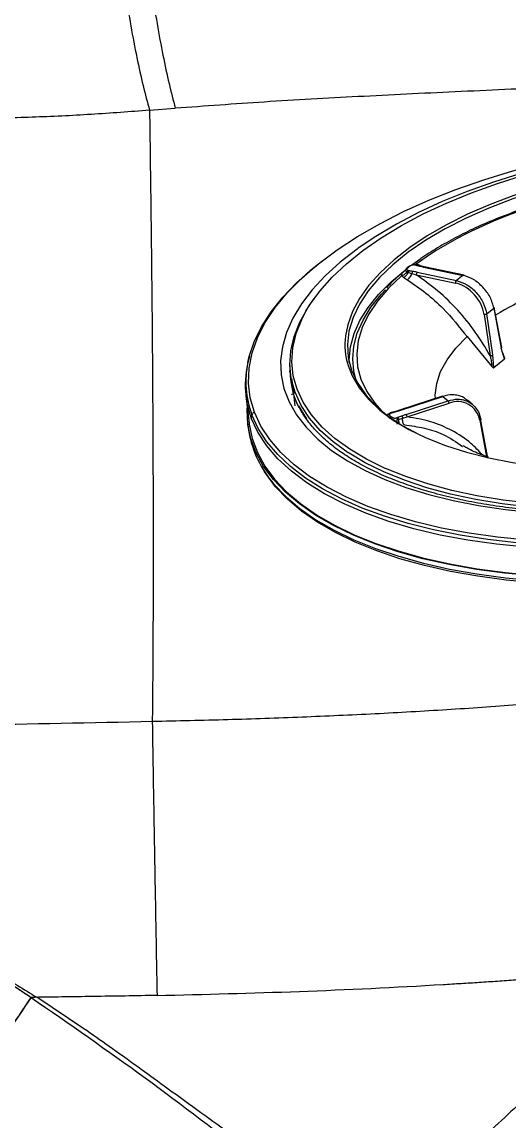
# Model space of a CAD drawing. Extents: x 832 to 912, y 781 to 934.
# Drawn here: x 852.66 to 855.58, y 818.27 to 824.87 of the extents above; entities that cross this region are included whole.
import ezdxf

# ---------------------------------------------------------------- set-up
doc = ezdxf.new("R2010")
doc.units = 0
doc.header["$MEASUREMENT"] = 0
doc.layers.add('1', color=4, linetype='Continuous')

# ---------------------------------------------------------------- blocks, each defined once
blk = doc.blocks.new('2026 SOVEREIGN HL')
at = {"layer": '1', "color": 3, "linetype": 'Continuous', "lineweight": 25}
for p, q in [((21.6942, 27.2488), (21.849, 27.2609)), ((23.2511, 26.3082), (23.2426, 26.3014)), ((23.2711, 26.319), (23.325, 26.3568)), ((23.2812, 26.3195), (23.2972, 26.3245)), ((23.3008, 26.3191), (23.2925, 26.3206)), ((23.2972, 26.3245), (23.2957, 26.32)), ((23.3216, 26.3134), (23.3006, 26.3192)), ((23.3465, 26.3073), (23.3213, 26.3135)), ((23.3423, 26.3063), (23.5795, 26.2561)), ((23.5864, 26.2566), (23.346, 26.3075)), ((23.2101, 26.2545), (23.2161, 26.2566)), ((23.2141, 26.2707), (23.2131, 26.2698)), ((23.2419, 26.2772), (23.2495, 26.2734)), ((23.2495, 26.2734), (23.2722, 26.2672)), ((23.2722, 26.2672), (23.2984, 26.26)), ((23.2984, 26.26), (23.5357, 26.2098)), ((23.3037, 26.2753), (23.5409, 26.2251)), ((23.7217, 26.0241), (23.765, 26.0589)), ((23.765, 26.0589), (23.8095, 25.8185)), ((23.8116, 25.8219), (23.767, 26.0629)), ((23.7054, 26.0206), (23.742, 25.774)), ((23.7585, 25.7776), (23.7217, 26.0241)), ((23.6032, 25.8879), (23.753, 25.7081)), ((23.7637, 25.7016), (23.7584, 25.7776)), ((23.8284, 25.7535), (23.8095, 25.8185)), ((23.8265, 25.7671), (23.8176, 25.7905)), ((22.9187, 25.7061), (22.921, 25.6863)), ((23.7637, 25.7016), (23.8284, 25.7535)), ((22.5389, 25.6761), (22.5404, 25.6893)), ((22.5405, 25.6787), (22.5446, 25.6365)), ((22.5485, 25.6369), (22.5622, 25.5457)), ((22.2733, 25.5313), (22.2929, 25.365)), ((22.5479, 25.539), (22.5622, 25.5457)), ((22.5695, 25.4721), (22.5622, 25.5457)), ((23.4549, 25.5297), (23.2028, 25.447)), ((23.2052, 25.4462), (23.4572, 25.5289)), ((23.4572, 25.5289), (23.489, 25.5025)), ((22.5901, 25.4714), (22.6383, 25.3936)), ((23.2024, 25.4468), (23.1743, 25.4385)), ((23.237, 25.4199), (23.489, 25.5025)), ((23.2435, 25.4054), (23.4955, 25.488)), ((23.6341, 25.4814), (23.6053, 25.5053)), ((23.1495, 25.4316), (23.1423, 25.429)), ((23.1746, 25.4386), (23.1493, 25.4315)), ((23.1839, 25.3913), (23.1928, 25.3923)), ((23.1928, 25.3923), (23.2167, 25.3984)), ((23.2167, 25.3984), (23.2435, 25.4054)), ((23.68, 25.3856), (23.7212, 25.1646)), ((23.7291, 25.1566), (23.685, 25.3938)), ((22.2851, 25.3641), (22.2883, 25.3369)), ((21.0162, 21.9154), (20.9801, 21.9149)), ((21.3002, 21.7265), (21.0162, 21.9154))]:
    blk.add_line(p, q, dxfattribs=at)
at = {"layer": '1', "color": 3, "linetype": 'Continuous', "lineweight": 25, "flags": 128}
for points in [[(22.6348, 26.0405), (22.6567, 26.0768), (22.7177, 26.1615), (22.7917, 26.2449), (22.8785, 26.3265), (22.9773, 26.4059), (23.0877, 26.4826), (23.2089, 26.556), (23.3402, 26.6258), (23.4807, 26.6914), (23.6297, 26.7525), (23.7862, 26.8088), (23.9493, 26.8598), (24.1179, 26.9053), (24.291, 26.945), (24.4675, 26.9786)], [(22.6631, 26.2869), (22.7104, 26.3261), (22.8218, 26.4094), (22.9447, 26.4898), (23.0783, 26.5666), (23.2219, 26.6395), (23.3746, 26.7081), (23.5356, 26.7721), (23.7041, 26.831), (23.879, 26.8845), (24.0595, 26.9323), (24.2444, 26.9742), (24.4328, 27.0099)], [(24.4468, 26.9881), (24.2695, 26.954), (24.0955, 26.9139), (23.926, 26.8682), (23.7619, 26.817), (23.6042, 26.7607), (23.4538, 26.6995), (23.3116, 26.6339), (23.1784, 26.5643), (23.055, 26.491), (22.9487, 26.4192)], [(24.5144, 26.8976), (24.3505, 26.8661), (24.1902, 26.8286), (24.0345, 26.7852), (23.8847, 26.7363), (23.7418, 26.6823), (23.6068, 26.6236), (23.4808, 26.5605), (23.3645, 26.4935), (23.2589, 26.4232), (23.1648, 26.3499), (23.0827, 26.2743), (23.0133, 26.1968), (22.9571, 26.1181), (22.9145, 26.0388), (22.8858, 25.9593), (22.8725, 25.8921)], [(24.5179, 26.8815), (24.3512, 26.8494), (24.1883, 26.811), (24.0304, 26.7666), (23.8786, 26.7165), (23.7341, 26.661), (23.598, 26.6007), (23.4713, 26.5359), (23.3549, 26.4671), (23.2499, 26.3949), (23.1568, 26.3199), (23.0766, 26.2425), (23.0096, 26.1633), (22.9566, 26.083), (22.9178, 26.0022), (22.8935, 25.9214), (22.884, 25.8414), (22.8893, 25.7626), (22.9093, 25.6857)], [(22.9487, 26.4192), (22.9422, 26.4144), (22.8405, 26.3351), (22.7506, 26.2534), (22.673, 26.1699), (22.6081, 26.0851), (22.5564, 25.9994), (22.5182, 25.9133), (22.4935, 25.8274), (22.4827, 25.7422), (22.4858, 25.658), (22.5027, 25.5756), (22.5334, 25.4952), (22.5777, 25.4175), (22.6352, 25.3428), (22.7058, 25.2716), (22.7889, 25.2042), (22.884, 25.1412), (22.9907, 25.0829), (23.1083, 25.0295), (23.2362, 24.9815), (23.3734, 24.9391), (23.5194, 24.9025), (23.6731, 24.872), (23.8337, 24.8477), (24.0004, 24.8298)], [(22.2854, 25.7322), (22.2937, 25.7678), (22.324, 25.8575), (22.3679, 25.9472), (22.4252, 26.0364), (22.4954, 26.1247), (22.5783, 26.2115), (22.6734, 26.2964), (22.7301, 26.3418)], [(22.325, 25.4341), (22.3, 25.5206), (22.2894, 25.609), (22.2931, 25.6988), (22.3112, 25.7897), (22.3436, 25.8809), (22.3901, 25.9721), (22.4504, 26.0627), (22.5241, 26.1523), (22.611, 26.2402), (22.6631, 26.2869)], [(23.9016, 24.6481), (23.7286, 24.6677), (23.5617, 24.6936), (23.4018, 24.7257), (23.2496, 24.7639), (23.1061, 24.8079), (22.9719, 24.8575), (22.8478, 24.9125), (22.7345, 24.9724), (22.6325, 25.0371), (22.5424, 25.1062), (22.4648, 25.1792), (22.3999, 25.2559), (22.3481, 25.3358), (22.3098, 25.4184)], [(22.8956, 25.7314), (22.8953, 25.7493), (22.9027, 25.8273), (22.9242, 25.906), (22.9596, 25.9849), (23.0087, 26.0634), (23.0711, 26.141), (23.1463, 26.217), (23.2308, 26.2885)], [(23.2101, 26.2545), (23.1307, 26.1785), (23.0644, 26.1008), (23.0119, 26.0219), (22.9735, 25.9424), (22.9496, 25.863), (22.9402, 25.7843), (22.9455, 25.7069), (22.9655, 25.6313), (22.9999, 25.5582), (23.0486, 25.4881), (23.0913, 25.4407)], [(22.9368, 25.6242), (22.9229, 25.6781), (22.9158, 25.7539), (22.9226, 25.8311), (22.9434, 25.9089), (22.9779, 25.987), (23.0259, 26.0647), (23.0871, 26.1414), (23.1133, 26.1698)], [(22.8938, 25.1864), (22.8881, 25.1901), (22.7983, 25.2552), (22.7211, 25.3245), (22.657, 25.3975), (22.6064, 25.4739), (22.5696, 25.5532), (22.5468, 25.6349), (22.5382, 25.7185), (22.5438, 25.8034), (22.5637, 25.8892), (22.5976, 25.9753), (22.6453, 26.0612), (22.6842, 26.1174)], [(23.113, 25.0954), (23.112, 25.0958), (22.9993, 25.1509), (22.898, 25.211), (22.8087, 25.2757), (22.732, 25.3445), (22.6683, 25.4171), (22.618, 25.4931), (22.5814, 25.5719), (22.5588, 25.6531), (22.5503, 25.7361), (22.5559, 25.8206), (22.5756, 25.9058), (22.6093, 25.9914), (22.6348, 26.0405)], [(23.4132, 25.5161), (23.4127, 25.5365), (23.4211, 25.6069), (23.4447, 25.678), (23.4832, 25.7491), (23.5362, 25.8193), (23.6032, 25.8879)], [(22.8882, 25.7136), (22.9126, 25.6514), (22.9545, 25.5798), (23.0099, 25.5113), (23.0786, 25.4466), (23.16, 25.3859), (23.2535, 25.3299), (23.3585, 25.2788), (23.4742, 25.2332), (23.5997, 25.1931), (23.7342, 25.1591), (23.8768, 25.1313), (24.0262, 25.1099), (24.1816, 25.095), (24.3417, 25.0869), (24.5055, 25.0855), (24.6717, 25.0908), (24.8391, 25.1029), (25.0065, 25.1215), (25.1728, 25.1467)], [(22.9113, 25.6804), (22.9459, 25.608), (22.9941, 25.5385), (23.0557, 25.4724), (23.13, 25.4102), (23.2167, 25.3522), (23.3151, 25.2991), (23.3499, 25.2826)], [(24.0072, 24.4489), (23.8306, 24.4654), (23.6596, 24.4883), (23.4952, 24.5175), (23.3382, 24.5529), (23.1894, 24.5942), (23.0497, 24.6413), (22.9198, 24.6939), (22.8003, 24.7517), (22.692, 24.8144), (22.5954, 24.8817), (22.511, 24.9532), (22.4393, 25.0285), (22.3806, 25.1072), (22.3353, 25.189), (22.3036, 25.2733), (22.2856, 25.3598), (22.2816, 25.4479), (22.282, 25.4576)], [(23.2024, 25.4468), (23.2025, 25.4469), (23.2028, 25.447)], [(25.2983, 24.6864), (25.1058, 24.6568), (24.912, 24.6338), (24.7179, 24.6175), (24.5246, 24.6081), (24.3332, 24.6056), (24.1448, 24.6099), (23.9605, 24.6211), (23.7812, 24.6391), (23.6079, 24.6638), (23.4417, 24.6951), (23.2835, 24.7327), (23.1341, 24.7765), (22.9944, 24.8263), (22.8651, 24.8817), (22.7471, 24.9425), (22.6409, 25.0083), (22.5471, 25.0787), (22.4663, 25.1533), (22.3989, 25.2318), (22.3453, 25.3136), (22.3058, 25.3984)], [(25.2907, 24.7284), (25.0999, 24.6991), (24.9078, 24.6763), (24.7154, 24.6602), (24.5239, 24.6508), (24.3342, 24.6483), (24.1475, 24.6526), (23.9648, 24.6637), (23.7871, 24.6815), (23.6154, 24.706), (23.4507, 24.737), (23.2939, 24.7743), (23.1458, 24.8177), (23.0074, 24.8671), (22.8793, 24.922), (22.7623, 24.9822), (22.657, 25.0474), (22.5641, 25.1172), (22.484, 25.1911), (22.4172, 25.2689), (22.3641, 25.35), (22.325, 25.4341)], [(22.2929, 25.365), (22.2934, 25.3607), (22.3113, 25.2745), (22.3429, 25.1904), (22.3881, 25.1089), (22.4466, 25.0304), (22.5181, 24.9553), (22.6023, 24.884), (22.6986, 24.817), (22.8066, 24.7544), (22.9257, 24.6968), (23.0552, 24.6444), (23.1945, 24.5974), (23.3428, 24.5562), (23.4993, 24.5209), (23.6633, 24.4918), (23.8337, 24.469), (24.0098, 24.4525)], [(25.2275, 24.9136), (25.0474, 24.8866), (24.8661, 24.8659), (24.6847, 24.852), (24.5044, 24.8447), (24.3262, 24.8441), (24.1512, 24.8503), (23.9806, 24.8632), (23.8153, 24.8827), (23.6564, 24.9088), (23.5048, 24.9412), (23.3616, 24.9797), (23.2275, 25.0242), (23.1034, 25.0743), (22.99, 25.1297), (22.8938, 25.1864)], [(25.3231, 24.4755), (25.1352, 24.4466), (24.9459, 24.4239), (24.7563, 24.4076), (24.5675, 24.3979), (24.3803, 24.3947), (24.1959, 24.398), (24.0152, 24.408), (23.8392, 24.4244), (23.6688, 24.4472), (23.5049, 24.4764), (23.3483, 24.5116), (23.2, 24.5528), (23.0608, 24.5998), (22.9313, 24.6522), (22.8122, 24.7098), (22.7042, 24.7723), (22.6079, 24.8394), (22.5238, 24.9107), (22.4523, 24.9857), (22.3938, 25.0642), (22.3844, 25.0791)], [(25.2039, 24.9329), (25.0443, 24.9093), (24.8641, 24.8888), (24.6838, 24.8749), (24.5045, 24.8676), (24.3274, 24.8671), (24.1535, 24.8732), (23.9839, 24.886), (23.8196, 24.9055), (23.6617, 24.9313), (23.511, 24.9635), (23.3686, 25.0019), (23.2353, 25.0461), (23.113, 25.0954)], [(22.4284, 25.0184), (22.4425, 25.0013), (22.5142, 24.926), (22.5986, 24.8545), (22.6952, 24.7872), (22.8035, 24.7245), (22.923, 24.6667), (23.0529, 24.6141), (23.1926, 24.567), (23.3414, 24.5257), (23.4984, 24.4903), (23.6628, 24.4611), (23.8338, 24.4382), (24.0104, 24.4217), (24.1917, 24.4118), (24.3766, 24.4084), (24.5644, 24.4116), (24.7538, 24.4214), (24.944, 24.4377), (25.1339, 24.4604), (25.3224, 24.4895)]]:
    blk.add_lwpolyline(points, dxfattribs=at)
at = {"layer": '1', "color": 3, "linetype": 'Continuous', "lineweight": 25}
for centre, radius, start, end in [((24.7134, 24.3193), 2.4549, 107.14704, 125.23328), ((23.3453, 26.3031), 0.00444, 81.57116, 132.91176), ((23.317, 26.2622), 0.0187, 135.568, 186.70535), ((24.2817, 25.3424), 1.1524, 127.54014, 130.00484), ((23.4743, 25.984), 0.234, 8.99338, 74.78678), ((24.8234, 24.3032), 2.009, 107.4475, 121.44087), ((23.296, 25.8394), 0.4268, 172.91028, 197.14054), ((22.8492, 25.5992), 0.5793, 162.95253, 200.27915), ((22.8376, 25.6173), 0.564, 168.24927, 200.64864), ((23.0451, 25.6915), 0.5074, 177.33833, 206.93444), ((23.3426, 25.8425), 0.4608, 199.90134, 200.60145), ((23.2033, 25.4445), 0.00262, 42.25017, 101.19288), ((23.546, 25.3616), 0.1361, 10.135, 111.77949), ((22.3394, 25.4021), 0.0338, 151.16642, 186.20336), ((22.3459, 25.3986), 0.0412, 120.58612, 151.25754), ((23.2183, 25.4028), 0.0254, 5.81697, 42.36111), ((22.9078, 25.4193), 0.6249, 187.57591, 219.9049)]:
    blk.add_arc(centre, radius, start, end, dxfattribs=at)
for points, knots in [([(21.3995, 29.8093), (21.4005, 29.737), (21.4023, 29.5925), (21.4109, 29.3619), (21.4237, 29.1254), (21.441, 28.8852), (21.4623, 28.6451), (21.4875, 28.4085), (21.516, 28.1788), (21.5475, 27.9594), (21.5816, 27.7533), (21.6178, 27.5642), (21.6554, 27.3925), (21.6812, 27.2967), (21.6942, 27.2488)], [0, 0, 0, 0, 0.0833372, 0.1666737, 0.250006, 0.3333367, 0.4166676, 0.5000001, 0.5833322, 0.6666634, 0.7499938, 0.8333265, 0.916663, 1, 1, 1, 1]), ([(21.5553, 29.829), (21.5566, 29.7566), (21.559, 29.612), (21.5684, 29.381), (21.5818, 29.144), (21.5995, 28.9031), (21.621, 28.6622), (21.6462, 28.4248), (21.6746, 28.1943), (21.7057, 27.9741), (21.7393, 27.7672), (21.7747, 27.5773), (21.8114, 27.405), (21.8365, 27.3089), (21.849, 27.2609)], [0, 0, 0, 0, 0.083337, 0.166674, 0.250006, 0.333337, 0.416668, 0.5, 0.583332, 0.666663, 0.749994, 0.833326, 0.916663, 1, 1, 1, 1]), ([(28.9826, 27.5425), (28.7488, 27.5394), (28.2801, 27.5331), (27.5606, 27.5138), (26.8309, 27.4904), (26.0942, 27.464), (25.3959, 27.4375), (24.741, 27.4117), (24.1336, 27.3867), (23.5364, 27.3604), (22.9544, 27.3318), (22.3925, 27.3006), (22.0275, 27.2739), (21.849, 27.2609)], [0, 0, 0, 0, 0.103446, 0.207392, 0.311451, 0.415214, 0.518234, 0.603149, 0.68684, 0.768897, 0.848837, 0.92609, 1, 1, 1, 1]), ([(21.6942, 27.2488), (21.5778, 27.24), (21.3433, 27.2225), (20.987, 27.205), (20.6863, 27.2003), (20.4449, 27.2028), (20.2632, 27.2076), (20.0838, 27.2151), (19.9051, 27.2251), (19.7293, 27.2368), (19.6114, 27.246), (19.5531, 27.2505)], [0, 0, 0, 0, 0.1641253, 0.3306441, 0.4988141, 0.5826234, 0.6669511, 0.7525751, 0.8337305, 0.9178705, 1, 1, 1, 1]), ([(21.6942, 27.2488), (21.6969, 27.0631), (21.7023, 26.6915), (21.708, 26.1724), (21.7122, 25.6773), (21.7149, 25.2078), (21.7161, 24.7616), (21.7159, 24.3397), (21.7145, 23.9401), (21.7121, 23.697), (21.711, 23.5754)], [0, 0, 0, 0, 0.1250444, 0.2501581, 0.3752505, 0.5002219, 0.6251899, 0.7502586, 0.8751136, 1, 1, 1, 1]), ([(23.9825, 26.67), (23.9584, 26.6619), (23.8885, 26.6384), (23.7773, 26.5961), (23.6519, 26.5419), (23.534, 26.4838), (23.4249, 26.422), (23.3373, 26.3665), (23.2903, 26.3305), (23.2729, 26.3172)], [0, 0, 0, 0, 0.085968, 0.249431, 0.412973, 0.576579, 0.740263, 0.904034, 1, 1, 1, 1]), ([(23.2484, 26.3023), (23.2474, 26.3024), (23.2456, 26.3027), (23.2431, 26.3019), (23.2411, 26.3003), (23.2404, 26.2987), (23.2401, 26.2979)], [0, 0, 0, 0, 0.244647, 0.500041, 0.755482, 1, 1, 1, 1]), ([(23.2484, 26.3023), (23.2462, 26.3003), (23.2422, 26.2966), (23.241, 26.2913), (23.2433, 26.2874), (23.2465, 26.2859), (23.248, 26.2852)], [0, 0, 0, 0, 0.333241, 0.62213, 0.821178, 1, 1, 1, 1]), ([(23.2568, 26.3091), (23.2552, 26.3078), (23.2524, 26.3056), (23.2496, 26.3033), (23.2484, 26.3023)], [0, 0, 0, 0, 0.560048, 1, 1, 1, 1]), ([(23.2568, 26.3091), (23.2559, 26.3092), (23.254, 26.3094), (23.2515, 26.3087), (23.2495, 26.3071), (23.2489, 26.3055), (23.2485, 26.3047)], [0, 0, 0, 0, 0.244674, 0.500041, 0.755438, 1, 1, 1, 1]), ([(23.2944, 26.3194), (23.2896, 26.3197), (23.2803, 26.3205), (23.267, 26.3161), (23.2585, 26.3119), (23.2553, 26.3096), (23.2548, 26.3092)], [0, 0, 0, 0, 0.330705, 0.646078, 0.945849, 1, 1, 1, 1]), ([(23.2903, 26.3192), (23.2884, 26.3193), (23.2844, 26.3195), (23.2777, 26.3186), (23.2704, 26.3168), (23.2629, 26.3135), (23.2589, 26.3106), (23.2568, 26.3091)], [0, 0, 0, 0, 0.149497, 0.312786, 0.494671, 0.732678, 1, 1, 1, 1]), ([(23.2903, 26.3192), (23.2906, 26.3196), (23.2914, 26.3203), (23.2925, 26.3206), (23.2935, 26.3204), (23.2941, 26.3197), (23.2944, 26.3194)], [0, 0, 0, 0, 0.246634, 0.500048, 0.753473, 1, 1, 1, 1]), ([(23.2903, 26.3192), (23.2915, 26.3191), (23.2938, 26.3188), (23.2957, 26.3183), (23.2966, 26.3181)], [0, 0, 0, 0, 0.55969, 1, 1, 1, 1]), ([(23.2966, 26.3181), (23.2973, 26.3185), (23.2986, 26.3192), (23.3005, 26.3193), (23.3023, 26.3186), (23.3032, 26.3175), (23.3036, 26.3169)], [0, 0, 0, 0, 0.245238, 0.5000116, 0.7547796, 1, 1, 1, 1]), ([(23.2966, 26.3181), (23.3004, 26.3171), (23.3072, 26.3153), (23.3139, 26.3134), (23.3169, 26.3126)], [0, 0, 0, 0, 0.560017, 1, 1, 1, 1]), ([(23.3155, 26.3179), (23.3122, 26.3194), (23.3063, 26.322), (23.3, 26.3238), (23.2972, 26.3245)], [0, 0, 0, 0, 0.5590372, 1, 1, 1, 1]), ([(23.3269, 26.3122), (23.3266, 26.3123), (23.323, 26.3144), (23.3191, 26.3162), (23.3155, 26.3179)], [0, 0, 0, 0, 0.060678, 1, 1, 1, 1]), ([(23.3169, 26.3126), (23.3177, 26.313), (23.3193, 26.3139), (23.3207, 26.3136), (23.3214, 26.3134)], [0, 0, 0, 0, 0.508028, 1, 1, 1, 1]), ([(23.3169, 26.3126), (23.3215, 26.3113), (23.3298, 26.3091), (23.3385, 26.3072), (23.3423, 26.3063)], [0, 0, 0, 0, 0.559963, 1, 1, 1, 1]), ([(23.2131, 26.2698), (23.193, 26.2531), (23.1582, 26.2241), (23.1301, 26.1938), (23.1182, 26.181)], [0, 0, 0, 0, 0.575977, 1, 1, 1, 1]), ([(23.2101, 26.2545), (23.2103, 26.2588), (23.2107, 26.2683), (23.2179, 26.2746), (23.2219, 26.2781)], [0, 0, 0, 0, 0.449684, 1, 1, 1, 1]), ([(23.2101, 26.2545), (23.2122, 26.2523), (23.2159, 26.2484), (23.2207, 26.2449), (23.2228, 26.2433)], [0, 0, 0, 0, 0.563012, 1, 1, 1, 1]), ([(23.2161, 26.2566), (23.2185, 26.2577), (23.2233, 26.2599), (23.2303, 26.2649), (23.2367, 26.2706), (23.2402, 26.275), (23.2419, 26.2772)], [0, 0, 0, 0, 0.247559, 0.500736, 0.753552, 1, 1, 1, 1]), ([(23.2324, 26.2868), (23.2304, 26.2852), (23.2267, 26.2822), (23.2234, 26.2794), (23.2219, 26.2781)], [0, 0, 0, 0, 0.51533, 1, 1, 1, 1]), ([(23.2228, 26.2433), (23.2251, 26.2448), (23.2297, 26.248), (23.237, 26.2552), (23.244, 26.2639), (23.2477, 26.2703), (23.2495, 26.2734)], [0, 0, 0, 0, 0.240047, 0.49307, 0.749783, 1, 1, 1, 1]), ([(23.2228, 26.2433), (23.2267, 26.2406), (23.2338, 26.2357), (23.2412, 26.231), (23.2445, 26.2289)], [0, 0, 0, 0, 0.558962, 1, 1, 1, 1]), ([(23.2338, 26.2914), (23.2334, 26.2909), (23.2327, 26.2898), (23.2323, 26.2889), (23.2328, 26.2891), (23.2329, 26.2891)], [0, 0, 0, 0, 0.445179, 0.935298, 1, 1, 1, 1]), ([(23.2401, 26.2979), (23.238, 26.2962), (23.2339, 26.2926), (23.2317, 26.2878), (23.2339, 26.2831), (23.2392, 26.2792), (23.2419, 26.2772)], [0, 0, 0, 0, 0.229954, 0.473905, 0.730904, 1, 1, 1, 1]), ([(23.248, 26.2852), (23.2473, 26.2847), (23.2459, 26.2838), (23.2436, 26.2811), (23.2426, 26.2787), (23.2419, 26.2772)], [0, 0, 0, 0, 0.277267, 0.562212, 1, 1, 1, 1]), ([(23.2445, 26.2289), (23.2468, 26.2309), (23.2516, 26.235), (23.2594, 26.2446), (23.2668, 26.2559), (23.2704, 26.2635), (23.2722, 26.2672)], [0, 0, 0, 0, 0.235278, 0.489153, 0.748899, 1, 1, 1, 1]), ([(23.2539, 26.2837), (23.2527, 26.284), (23.2506, 26.2843), (23.2488, 26.2849), (23.248, 26.2852)], [0, 0, 0, 0, 0.559774, 1, 1, 1, 1]), ([(23.2539, 26.2837), (23.2534, 26.2832), (23.2524, 26.2821), (23.2511, 26.2795), (23.2501, 26.2766), (23.2497, 26.2744), (23.2495, 26.2734)], [0, 0, 0, 0, 0.245259, 0.500011, 0.754738, 1, 1, 1, 1]), ([(23.2766, 26.2802), (23.2723, 26.2808), (23.2647, 26.282), (23.2572, 26.2832), (23.2539, 26.2837)], [0, 0, 0, 0, 0.559994, 1, 1, 1, 1]), ([(23.2766, 26.2802), (23.276, 26.2795), (23.2748, 26.2781), (23.2734, 26.2748), (23.2724, 26.271), (23.2723, 26.2684), (23.2722, 26.2672)], [0, 0, 0, 0, 0.243002, 0.499881, 0.756926, 1, 1, 1, 1]), ([(23.3037, 26.2753), (23.2987, 26.2763), (23.2898, 26.2781), (23.2806, 26.2795), (23.2766, 26.2802)], [0, 0, 0, 0, 0.559994, 1, 1, 1, 1]), ([(23.742, 25.774), (23.7135, 25.822), (23.6566, 25.9179), (23.5494, 26.0482), (23.4303, 26.1658), (23.3424, 26.2286), (23.2984, 26.26)], [0, 0, 0, 0, 0.249993, 0.500001, 0.750009, 1, 1, 1, 1]), ([(23.765, 26.0589), (23.7587, 26.0811), (23.7461, 26.1257), (23.7007, 26.1872), (23.6427, 26.2357), (23.6006, 26.2493), (23.5795, 26.2561)], [0, 0, 0, 0, 0.249604, 0.500024, 0.750012, 1, 1, 1, 1]), ([(23.2445, 26.2289), (23.2819, 26.2035), (23.3567, 26.1527), (23.4814, 26.0416), (23.557, 25.9462), (23.6032, 25.8879)], [0, 0, 0, 0, 0.280144, 0.560297, 1, 1, 1, 1]), ([(23.5357, 26.2098), (23.5356, 26.2112), (23.5355, 26.2141), (23.5366, 26.2186), (23.5385, 26.2226), (23.5401, 26.2243), (23.5409, 26.2251)], [0, 0, 0, 0, 0.249907, 0.500024, 0.749982, 1, 1, 1, 1]), ([(23.5409, 26.2251), (23.5619, 26.2183), (23.6039, 26.2046), (23.6609, 26.1553), (23.7048, 26.0925), (23.7161, 26.0469), (23.7217, 26.0241)], [0, 0, 0, 0, 0.249563, 0.499966, 0.750385, 1, 1, 1, 1]), ([(23.7669, 26.0627), (23.767, 26.0622), (23.7672, 26.0609), (23.7658, 26.0596), (23.765, 26.0589)], [0, 0, 0, 0, 0.424006, 1, 1, 1, 1]), ([(23.7217, 26.0241), (23.7208, 26.0235), (23.7188, 26.0222), (23.7144, 26.0209), (23.7096, 26.0202), (23.7068, 26.0205), (23.7054, 26.0206)], [0, 0, 0, 0, 0.249962, 0.50001, 0.750012, 1, 1, 1, 1]), ([(23.742, 25.774), (23.7427, 25.774), (23.7441, 25.7738), (23.7463, 25.7738), (23.7487, 25.774), (23.751, 25.7744), (23.7533, 25.775), (23.7553, 25.7757), (23.7571, 25.7766), (23.758, 25.7772), (23.7585, 25.7776)], [0, 0, 0, 0, 0.125037, 0.250005, 0.375008, 0.500015, 0.625025, 0.75, 0.874988, 1, 1, 1, 1]), ([(23.742, 25.774), (23.742, 25.774), (23.742, 25.7739), (23.7421, 25.7738), (23.7421, 25.7736), (23.7422, 25.7733), (23.7423, 25.7728), (23.7425, 25.7719), (23.7429, 25.7701), (23.7436, 25.767), (23.7448, 25.7615), (23.7467, 25.7515), (23.7499, 25.7335), (23.7518, 25.718), (23.753, 25.7081)], [0, 0, 0, 0, 0.00167, 0.002998, 0.005394, 0.009639, 0.017196, 0.03072, 0.054881, 0.098029, 0.17514, 0.31297, 0.559446, 1, 1, 1, 1]), ([(23.8095, 25.8185), (23.8099, 25.8189), (23.8107, 25.8196), (23.8114, 25.8208), (23.8117, 25.8217), (23.8115, 25.8222), (23.8115, 25.8224)], [0, 0, 0, 0, 0.287835, 0.575509, 0.863171, 1, 1, 1, 1]), ([(23.753, 25.7081), (23.754, 25.7068), (23.7559, 25.7044), (23.7585, 25.7022), (23.7604, 25.7012), (23.7617, 25.7009), (23.7628, 25.701), (23.7634, 25.7014), (23.7637, 25.7016)], [0, 0, 0, 0, 0.32075, 0.5815374, 0.694551, 0.7975647, 0.8996562, 1, 1, 1, 1]), ([(23.8284, 25.7535), (23.8287, 25.7538), (23.8293, 25.7543), (23.8298, 25.7555), (23.83, 25.757), (23.8298, 25.7593), (23.8287, 25.7629), (23.8273, 25.7656), (23.8265, 25.7671)], [0, 0, 0, 0, 0.102352, 0.201437, 0.304944, 0.41978, 0.680148, 1, 1, 1, 1]), ([(23.6056, 25.5029), (23.5983, 25.5095), (23.5826, 25.5237), (23.5516, 25.5345), (23.5097, 25.541), (23.4776, 25.5336), (23.4572, 25.5289)], [0, 0, 0, 0, 0.196916, 0.425578, 0.635878, 1, 1, 1, 1]), ([(23.489, 25.5025), (23.5092, 25.5072), (23.5411, 25.5145), (23.5837, 25.508), (23.6197, 25.494), (23.6503, 25.4691), (23.6741, 25.4344), (23.6812, 25.4079), (23.685, 25.3938)], [0, 0, 0, 0, 0.224687, 0.356072, 0.499859, 0.686811, 0.832629, 1, 1, 1, 1]), ([(25.244, 24.8986), (25.2147, 24.8937), (25.1295, 24.8796), (24.9871, 24.8604), (24.8174, 24.8429), (24.6478, 24.8313), (24.4794, 24.8255), (24.313, 24.8255), (24.1496, 24.8313), (23.9899, 24.8429), (23.8349, 24.8602), (23.6855, 24.8831), (23.5423, 24.9115), (23.4063, 24.9452), (23.2781, 24.9839), (23.1584, 25.0275), (23.0479, 25.0756), (22.9471, 25.1279), (22.8566, 25.1841), (22.7768, 25.2438), (22.7079, 25.3067), (22.651, 25.3724), (22.6119, 25.4276), (22.5961, 25.4615), (22.5912, 25.472)], [0, 0, 0, 0, 0.025117, 0.072908, 0.120707, 0.168505, 0.216298, 0.264083, 0.311856, 0.359614, 0.407352, 0.455066, 0.502753, 0.550407, 0.598025, 0.645603, 0.69314, 0.740641, 0.788118, 0.835591, 0.883095, 0.930698, 0.978502, 1, 1, 1, 1]), ([(23.1765, 25.4376), (23.182, 25.4392), (23.1917, 25.4419), (23.2011, 25.4449), (23.2052, 25.4462)], [0, 0, 0, 0, 0.5599495, 1, 1, 1, 1]), ([(23.4955, 25.488), (23.4952, 25.4894), (23.4947, 25.4923), (23.4931, 25.4966), (23.4911, 25.5004), (23.4897, 25.5018), (23.489, 25.5025)], [0, 0, 0, 0, 0.249973, 0.500042, 0.749993, 1, 1, 1, 1]), ([(23.1243, 25.4229), (23.1244, 25.4228), (23.1245, 25.4227), (23.1246, 25.4227), (23.1247, 25.4226)], [0, 0, 0, 0, 0.558194, 1, 1, 1, 1]), ([(23.1247, 25.4226), (23.1266, 25.4213), (23.1286, 25.42), (23.1307, 25.4201), (23.1307, 25.4201)], [0, 0, 0, 0, 0.962605, 1, 1, 1, 1]), ([(23.1293, 25.4192), (23.1292, 25.4194), (23.1291, 25.4198), (23.1274, 25.4194), (23.1262, 25.4191)], [0, 0, 0, 0, 0.264864, 1, 1, 1, 1]), ([(23.1405, 25.4273), (23.1371, 25.4257), (23.1306, 25.4226), (23.1287, 25.4169), (23.1277, 25.4142)], [0, 0, 0, 0, 0.510455, 1, 1, 1, 1]), ([(23.1397, 25.3955), (23.1384, 25.3966), (23.1361, 25.3985), (23.1337, 25.4004), (23.1327, 25.4013)], [0, 0, 0, 0, 0.559974, 1, 1, 1, 1]), ([(23.1456, 25.4285), (23.1441, 25.4277), (23.1409, 25.4261), (23.138, 25.423), (23.1365, 25.4193), (23.1376, 25.4151), (23.1403, 25.4124), (23.1417, 25.411)], [0, 0, 0, 0, 0.149361, 0.312219, 0.493832, 0.732144, 1, 1, 1, 1]), ([(23.1456, 25.4285), (23.145, 25.4288), (23.144, 25.4292), (23.1425, 25.4292), (23.1413, 25.4286), (23.1407, 25.4277), (23.1405, 25.4273)], [0, 0, 0, 0, 0.2464635, 0.4999234, 0.753347, 1, 1, 1, 1]), ([(23.1417, 25.411), (23.143, 25.41), (23.1453, 25.408), (23.1476, 25.4061), (23.1487, 25.4053)], [0, 0, 0, 0, 0.560008, 1, 1, 1, 1]), ([(23.1456, 25.4285), (23.1466, 25.4289), (23.1485, 25.4297), (23.1506, 25.4303), (23.1515, 25.4306)], [0, 0, 0, 0, 0.559883, 1, 1, 1, 1]), ([(23.1487, 25.4053), (23.151, 25.4037), (23.1552, 25.4008), (23.1643, 25.3985), (23.1732, 25.3982), (23.1782, 25.3991), (23.1806, 25.3995)], [0, 0, 0, 0, 0.333668, 0.622836, 0.82177, 1, 1, 1, 1]), ([(23.1515, 25.4306), (23.1562, 25.4319), (23.1645, 25.4343), (23.1729, 25.4366), (23.1765, 25.4376)], [0, 0, 0, 0, 0.560023, 1, 1, 1, 1]), ([(23.1765, 25.4376), (23.1761, 25.438), (23.1752, 25.4388), (23.1741, 25.4385), (23.1734, 25.4371), (23.1734, 25.4353), (23.1733, 25.4344)], [0, 0, 0, 0, 0.2430889, 0.4999782, 0.7569718, 1, 1, 1, 1]), ([(23.1868, 25.4014), (23.1857, 25.401), (23.1837, 25.4003), (23.1815, 25.3998), (23.1806, 25.3995)], [0, 0, 0, 0, 0.55982, 1, 1, 1, 1]), ([(23.1806, 25.3995), (23.1809, 25.399), (23.1815, 25.398), (23.1827, 25.3953), (23.1834, 25.3928), (23.1839, 25.3913)], [0, 0, 0, 0, 0.277225, 0.56208, 1, 1, 1, 1]), ([(23.1831, 25.362), (23.1828, 25.3633), (23.1823, 25.3659), (23.1823, 25.3728), (23.1827, 25.3814), (23.1835, 25.3881), (23.1839, 25.3913)], [0, 0, 0, 0, 0.241807, 0.494727, 0.75045, 1, 1, 1, 1]), ([(23.2097, 25.4101), (23.2055, 25.4085), (23.1979, 25.4056), (23.1902, 25.4027), (23.1868, 25.4014)], [0, 0, 0, 0, 0.559999, 1, 1, 1, 1]), ([(23.1868, 25.4014), (23.1873, 25.401), (23.1885, 25.4001), (23.1901, 25.3979), (23.1917, 25.3952), (23.1924, 25.3932), (23.1928, 25.3923)], [0, 0, 0, 0, 0.245331, 0.499945, 0.754683, 1, 1, 1, 1]), ([(23.2006, 25.3597), (23.1994, 25.3612), (23.197, 25.3642), (23.1945, 25.3719), (23.1929, 25.3815), (23.1928, 25.3887), (23.1928, 25.3923)], [0, 0, 0, 0, 0.240196, 0.493201, 0.749814, 1, 1, 1, 1]), ([(23.237, 25.4199), (23.2319, 25.4182), (23.2226, 25.415), (23.2137, 25.4116), (23.2097, 25.4101)], [0, 0, 0, 0, 0.559946, 1, 1, 1, 1]), ([(23.2097, 25.4101), (23.2104, 25.4096), (23.2118, 25.4085), (23.2139, 25.4056), (23.2157, 25.4021), (23.2164, 25.3996), (23.2167, 25.3984)], [0, 0, 0, 0, 0.2431279, 0.5000337, 0.7568257, 1, 1, 1, 1]), ([(23.2268, 25.3574), (23.225, 25.3592), (23.2215, 25.3629), (23.2178, 25.3729), (23.2158, 25.3852), (23.2164, 25.3941), (23.2167, 25.3984)], [0, 0, 0, 0, 0.235272, 0.489149, 0.748927, 1, 1, 1, 1]), ([(23.6979, 25.1747), (23.6749, 25.1994), (23.6204, 25.258), (23.5136, 25.326), (23.3852, 25.3817), (23.2907, 25.3975), (23.2435, 25.4054)], [0, 0, 0, 0, 0.195908, 0.463945, 0.731983, 1, 1, 1, 1]), ([(23.685, 25.3938), (23.6855, 25.3932), (23.6867, 25.392), (23.6861, 25.3897), (23.6839, 25.3874), (23.6813, 25.3862), (23.68, 25.3856)], [0, 0, 0, 0, 0.249973, 0.499975, 0.749984, 1, 1, 1, 1]), ([(23.2268, 25.3574), (23.2671, 25.352), (23.3479, 25.3413), (23.4687, 25.3018), (23.5389, 25.254), (23.5768, 25.2283)], [0, 0, 0, 0, 0.315726, 0.63146, 1, 1, 1, 1]), ([(23.733, 25.1623), (23.7229, 25.1657), (23.6919, 25.1761), (23.652, 25.1931), (23.6141, 25.2112), (23.5894, 25.2255), (23.5825, 25.2302), (23.5793, 25.2324)], [0, 0, 0, 0, 0.113752, 0.349875, 0.581111, 0.808529, 1, 1, 1, 1]), ([(21.711, 23.5754), (21.8623, 23.5787), (22.1625, 23.5852), (22.609, 23.6008), (23.048, 23.6206), (23.4796, 23.645), (23.9038, 23.6741), (24.3203, 23.7076), (24.8007, 23.7521), (25.3426, 23.8107), (25.9455, 23.8874), (26.5455, 23.9753), (27.1419, 24.0733), (27.5399, 24.1482), (27.7364, 24.1852)], [0, 0, 0, 0, 0.074889, 0.148556, 0.221021, 0.292303, 0.362415, 0.431336, 0.499023, 0.601103, 0.700999, 0.79966, 0.901082, 1, 1, 1, 1]), ([(19.5239, 23.5577), (19.8879, 23.5552), (20.617, 23.5502), (21.3459, 23.567), (21.711, 23.5754)], [0, 0, 0, 0, 0.499204, 1, 1, 1, 1]), ([(21.711, 23.5754), (21.7115, 23.5399), (21.7125, 23.4689), (21.7149, 23.3177), (21.7179, 23.1378), (21.7215, 22.9299), (21.7255, 22.6997), (21.7299, 22.4519), (21.7346, 22.1923), (21.7378, 22.0152), (21.7395, 21.9266)], [0, 0, 0, 0, 0.125002, 0.250002, 0.375001, 0.5, 0.625, 0.749998, 0.874998, 1, 1, 1, 1]), ([(23.2408, 18.2426), (23.0128, 18.4589), (22.5581, 18.8904), (21.8436, 19.5011), (21.1044, 20.0851), (20.3396, 20.6379), (19.5523, 21.1578), (18.7469, 21.6429), (17.921, 22.0949), (17.0731, 22.5143), (16.206, 22.9031), (15.6151, 23.1335), (15.319, 23.249)], [0, 0, 0, 0, 0.0999237, 0.1992648, 0.2985336, 0.3991254, 0.4989036, 0.598124, 0.6977624, 0.7980562, 0.8988249, 1, 1, 1, 1]), ([(24.5264, 16.4814), (24.3443, 16.6958), (23.98, 17.125), (23.4011, 17.7417), (22.7999, 18.3373), (22.1689, 18.9142), (21.5086, 19.4711), (20.8194, 20.0061), (20.109, 20.513), (19.4045, 20.9739), (18.7091, 21.3914), (18.0259, 21.7685), (17.3269, 22.1222), (16.6125, 22.4507), (15.8846, 22.7559), (15.3911, 22.9363), (15.1444, 23.0265)], [0, 0, 0, 0, 0.073061, 0.146185, 0.219308, 0.292368, 0.367557, 0.442815, 0.518073, 0.593261, 0.660587, 0.727938, 0.795264, 0.8635, 0.931763, 1, 1, 1, 1]), ([(24.4888, 16.4112), (24.4888, 16.4112), (24.3413, 16.7061), (23.8188, 17.1416), (23.1738, 17.8823), (22.4493, 18.5607), (21.7066, 19.2142), (20.975, 19.7957), (20.265, 20.3132), (19.5813, 20.7721), (18.8809, 21.205), (18.1641, 21.609), (17.436, 21.9903), (16.6817, 22.3228), (15.9625, 22.7028), (15.3581, 22.7469), (15.1642, 22.9409), (15.1642, 22.9409)], [0, 0, 0, 0, 0, 0.085737, 0.171625, 0.257558, 0.343437, 0.429167, 0.50049, 0.571873, 0.643256, 0.71458, 0.785905, 0.857288, 0.928672, 1, 1, 1, 1, 1]), ([(15.1645, 22.9535), (15.4206, 22.8593), (15.9327, 22.671), (16.6891, 22.3505), (17.4355, 22.0022), (18.1683, 21.6245), (18.8849, 21.2197), (19.5858, 20.7874), (20.2712, 20.3273), (20.938, 19.8414), (21.5836, 19.3316), (22.2072, 18.7993), (22.8128, 18.2411), (23.3984, 17.657), (23.965, 17.0496), (24.322, 16.6271), (24.5005, 16.416)], [0, 0, 0, 0, 0.071117, 0.142234, 0.213812, 0.285389, 0.356511, 0.427632, 0.499232, 0.570832, 0.641816, 0.71283, 0.783815, 0.855866, 0.927948, 1, 1, 1, 1]), ([(24.4929, 16.3465), (24.3152, 16.5579), (23.9599, 16.9808), (23.3954, 17.5889), (22.8059, 18.1798), (22.1895, 18.75), (21.5474, 19.2986), (20.8898, 19.8168), (20.2187, 20.3044), (19.5342, 20.7626), (18.831, 21.1948), (18.1119, 21.5993), (17.3799, 21.9746), (16.6344, 22.3207), (15.8759, 22.6403), (15.36, 22.8284), (15.1021, 22.9225)], [0, 0, 0, 0, 0.0715412, 0.143112, 0.2146524, 0.287314, 0.3600077, 0.4326688, 0.5033481, 0.5740275, 0.6451896, 0.7163519, 0.7870278, 0.857704, 0.9288518, 1, 1, 1, 1]), ([(15.1022, 22.9257), (15.1022, 22.9257), (15.3769, 22.9257), (15.8653, 22.6012), (16.6339, 22.3372), (17.3779, 21.9762), (18.1117, 21.6045), (18.83, 21.1995), (19.5328, 20.7679), (20.2187, 20.3091), (20.9347, 19.7889), (21.6756, 19.201), (22.4302, 18.5367), (23.1652, 17.8462), (23.8194, 17.0924), (24.346, 16.6473), (24.4959, 16.3477), (24.4959, 16.3477)], [0, 0, 0, 0, 0, 0.070884, 0.141825, 0.212766, 0.283648, 0.354542, 0.425497, 0.496451, 0.567344, 0.653765, 0.740348, 0.826987, 0.913575, 1, 1, 1, 1, 1]), ([(12.8334, 22.8148), (13.1084, 22.7455), (13.6586, 22.6068), (14.4724, 22.3556), (15.2758, 22.0735), (16.0742, 21.7548), (16.8661, 21.3994), (17.6497, 21.0066), (18.4159, 20.5809), (19.1559, 20.1273), (19.869, 19.6475), (20.555, 19.1434), (21.2195, 18.6114), (21.8675, 18.047), (22.497, 17.45), (23.1063, 16.8206), (23.6885, 16.1661), (24.228, 15.5038), (24.7289, 14.8382), (25.0323, 14.3903), (25.1841, 14.1662)], [0, 0, 0, 0, 0.055117, 0.110281, 0.165446, 0.220563, 0.277281, 0.334051, 0.390822, 0.44754, 0.502626, 0.557759, 0.612892, 0.667978, 0.724669, 0.781412, 0.838155, 0.894846, 0.947382, 1, 1, 1, 1]), ([(25.0708, 14.0855), (24.9201, 14.3078), (24.6183, 14.7528), (24.125, 15.4074), (23.5991, 16.0532), (23.0379, 16.686), (22.4512, 17.2953), (21.834, 17.8853), (21.1862, 18.4542), (20.5082, 19.0003), (19.8076, 19.517), (19.0924, 19.9989), (18.3644, 20.4458), (17.6253, 20.8584), (16.8699, 21.2401), (16.092, 21.5935), (15.2925, 21.9169), (14.4718, 22.2082), (13.6403, 22.467), (13.0777, 22.6095), (12.7966, 22.6806)], [0, 0, 0, 0, 0.05254, 0.105163, 0.16025, 0.215385, 0.270521, 0.325608, 0.382294, 0.439032, 0.495771, 0.552457, 0.607575, 0.662741, 0.717907, 0.773025, 0.829743, 0.886512, 0.943282, 1, 1, 1, 1]), ([(19.5031, 22.7025), (19.5862, 22.6666), (19.7562, 22.5932), (20.0129, 22.473), (20.2701, 22.3447), (20.5274, 22.207), (20.7758, 22.0652), (20.9383, 21.9639), (21.0162, 21.9154)], [0, 0, 0, 0, 0.160362, 0.328309, 0.500405, 0.666114, 0.839905, 1, 1, 1, 1]), ([(19.5031, 22.7004), (19.5424, 22.6836), (19.6197, 22.6505), (19.7334, 22.6002), (19.8492, 22.5478), (19.9703, 22.4912), (20.0928, 22.4321), (20.207, 22.3749), (20.302, 22.3256), (20.3797, 22.2839), (20.4423, 22.2497), (20.499, 22.2179), (20.5535, 22.1867), (20.609, 22.1541), (20.6659, 22.1199), (20.7282, 22.0815), (20.7924, 22.0408), (20.8567, 21.999), (20.9188, 21.9577), (20.9603, 21.9297), (20.982, 21.9149)], [0, 0, 0, 0, 0.077132, 0.151776, 0.223948, 0.30582, 0.391819, 0.468002, 0.534443, 0.583087, 0.625484, 0.661662, 0.699075, 0.737279, 0.77628, 0.81712, 0.867525, 0.911202, 0.953337, 1, 1, 1, 1]), ([(19.5031, 22.7004), (19.5672, 22.6729), (19.7024, 22.6147), (19.9016, 22.5242), (20.1023, 22.4281), (20.2823, 22.3366), (20.4459, 22.2482), (20.59, 22.1658), (20.7257, 22.0835), (20.8559, 22.0001), (20.9396, 21.9436), (20.982, 21.9149)], [0, 0, 0, 0, 0.125804, 0.265636, 0.3934, 0.525077, 0.626956, 0.725356, 0.820765, 0.909099, 1, 1, 1, 1]), ([(24.877, 12.8519), (24.7507, 13.0599), (24.498, 13.476), (24.0897, 14.0817), (23.659, 14.6754), (23.2037, 15.2546), (22.7248, 15.8187), (22.209, 16.3817), (21.6543, 16.9405), (21.0595, 17.492), (20.4422, 18.0183), (19.7975, 18.5232), (19.1255, 19.005), (18.4265, 19.462), (17.7087, 19.8887), (16.9481, 20.2979), (16.1438, 20.6847), (15.2955, 21.0443), (14.4254, 21.3661), (13.5346, 21.6468), (12.6258, 21.8894), (12.0115, 22.0138), (11.7044, 22.0761)], [0, 0, 0, 0, 0.04406, 0.088136, 0.132196, 0.176825, 0.22147, 0.266099, 0.314989, 0.363922, 0.412855, 0.461745, 0.51207, 0.562442, 0.612813, 0.663139, 0.718691, 0.774275, 0.829828, 0.886541, 0.943287, 1, 1, 1, 1]), ([(21.7395, 21.9266), (22.0247, 21.9336), (22.5982, 21.9475), (23.2077, 21.9775), (23.5681, 21.9992), (23.6771, 22.006), (23.786, 22.0132), (23.895, 22.0207), (23.9847, 22.0271), (24.0504, 22.032), (24.1046, 22.036), (24.1785, 22.0417), (24.2886, 22.0504), (24.4344, 22.0625), (24.6157, 22.0782), (24.7484, 22.0907), (24.8207, 22.0975)], [0, 0, 0, 0, 0.277297, 0.557578, 0.592927, 0.62829, 0.663664, 0.699049, 0.734442, 0.751108, 0.763068, 0.787278, 0.823072, 0.870453, 0.929427, 1, 1, 1, 1]), ([(24.8207, 22.0975), (24.6166, 21.9123), (24.3786, 21.6962), (24.0739, 21.4174), (23.8717, 21.2321), (23.7038, 21.077), (23.6031, 20.9841)], [0, 0, 0, 0, 0.501214, 0.584508, 0.750902, 1, 1, 1, 1]), ([(24.796, 12.7339), (24.6704, 12.9423), (24.419, 13.359), (24.0126, 13.9657), (23.5834, 14.5603), (23.1295, 15.1405), (22.6518, 15.7055), (22.1383, 16.2681), (21.5871, 16.8252), (20.997, 17.374), (20.3847, 17.8978), (19.7452, 18.4005), (19.0783, 18.8801), (18.3848, 19.3352), (17.6725, 19.7603), (16.9132, 20.1703), (16.1058, 20.5598), (15.2497, 20.9233), (14.371, 21.2479), (13.471, 21.5304), (12.5526, 21.7737), (11.9317, 21.8977), (11.6213, 21.9597)], [0, 0, 0, 0, 0.04402, 0.088056, 0.132076, 0.176673, 0.221285, 0.265882, 0.314418, 0.362996, 0.411575, 0.460111, 0.510072, 0.560079, 0.610086, 0.660047, 0.71609, 0.772165, 0.828207, 0.88546, 0.942747, 1, 1, 1, 1]), ([(12.2853, 21.9925), (12.6073, 21.9167), (13.2514, 21.765), (14.2015, 21.4759), (15.1443, 21.14), (16.0758, 20.7519), (16.9933, 20.3127), (17.8268, 19.8591), (18.5794, 19.4024), (19.2557, 18.9525), (19.9128, 18.4751), (20.5556, 17.966), (21.1821, 17.4249), (21.7909, 16.8519), (22.3748, 16.2537), (22.9025, 15.6645), (23.378, 15.0898), (23.8057, 14.5327), (24.2154, 13.9606), (24.4713, 13.5666), (24.5992, 13.3697)], [0, 0, 0, 0, 0.064318, 0.128678, 0.192996, 0.258873, 0.324795, 0.390672, 0.443264, 0.495903, 0.548541, 0.601134, 0.655263, 0.709442, 0.763621, 0.817751, 0.863195, 0.908639, 0.95432, 1, 1, 1, 1]), ([(20.9801, 21.9121), (20.9333, 21.8433), (20.8397, 21.7057), (20.704, 21.5064), (20.5774, 21.3206), (20.4642, 21.1546), (20.3678, 21.0134), (20.2928, 20.9039), (20.2448, 20.834), (20.2322, 20.8159), (20.2278, 20.8095)], [0, 0, 0, 0, 0.132702, 0.265396, 0.398085, 0.530776, 0.663468, 0.796158, 0.928851, 1, 1, 1, 1]), ([(20.9811, 21.9135), (20.9335, 21.8436), (20.8384, 21.7037), (20.7005, 21.5012), (20.5723, 21.313), (20.4577, 21.1451), (20.3619, 21.0049), (20.2915, 20.902), (20.2647, 20.863), (20.2536, 20.8469)], [0, 0, 0, 0, 0.149028, 0.298047, 0.447061, 0.596078, 0.745094, 0.894107, 1, 1, 1, 1]), ([(21.7395, 21.9266), (21.6112, 21.9244), (21.3584, 21.9201), (21.1056, 21.9166), (20.9811, 21.9149)], [0, 0, 0, 0, 0.507311, 1, 1, 1, 1]), ([(20.982, 21.9149), (21.2122, 21.7555), (21.669, 21.4391), (22.1092, 21.0999), (22.3277, 20.9316)], [0, 0, 0, 0, 0.503812, 1, 1, 1, 1]), ([(20.982, 21.9149), (21.2122, 21.7555), (21.669, 21.4391), (22.1092, 21.0999), (22.3277, 20.9316)], [0, 0, 0, 0, 0.503812, 1, 1, 1, 1]), ([(22.8003, 20.6636), (22.7316, 20.7093), (22.5896, 20.8038), (22.3803, 20.9499), (22.1753, 21.0964), (21.9771, 21.24), (21.7949, 21.3727), (21.6194, 21.4999), (21.4588, 21.6152), (21.3505, 21.6912), (21.3002, 21.7265)], [0, 0, 0, 0, 0.134659, 0.278338, 0.416427, 0.545836, 0.677574, 0.784121, 0.899636, 1, 1, 1, 1])]:
    blk.add_open_spline(points, degree=3, knots=knots, dxfattribs=at)

msp = doc.modelspace()

# ---------------------------------------------------------------- block references
at = {"layer": '1'}
msp.add_blockref('2026 SOVEREIGN HL', (831.7292, 797.0948), dxfattribs=at)

doc.saveas('drawing.dxf')
